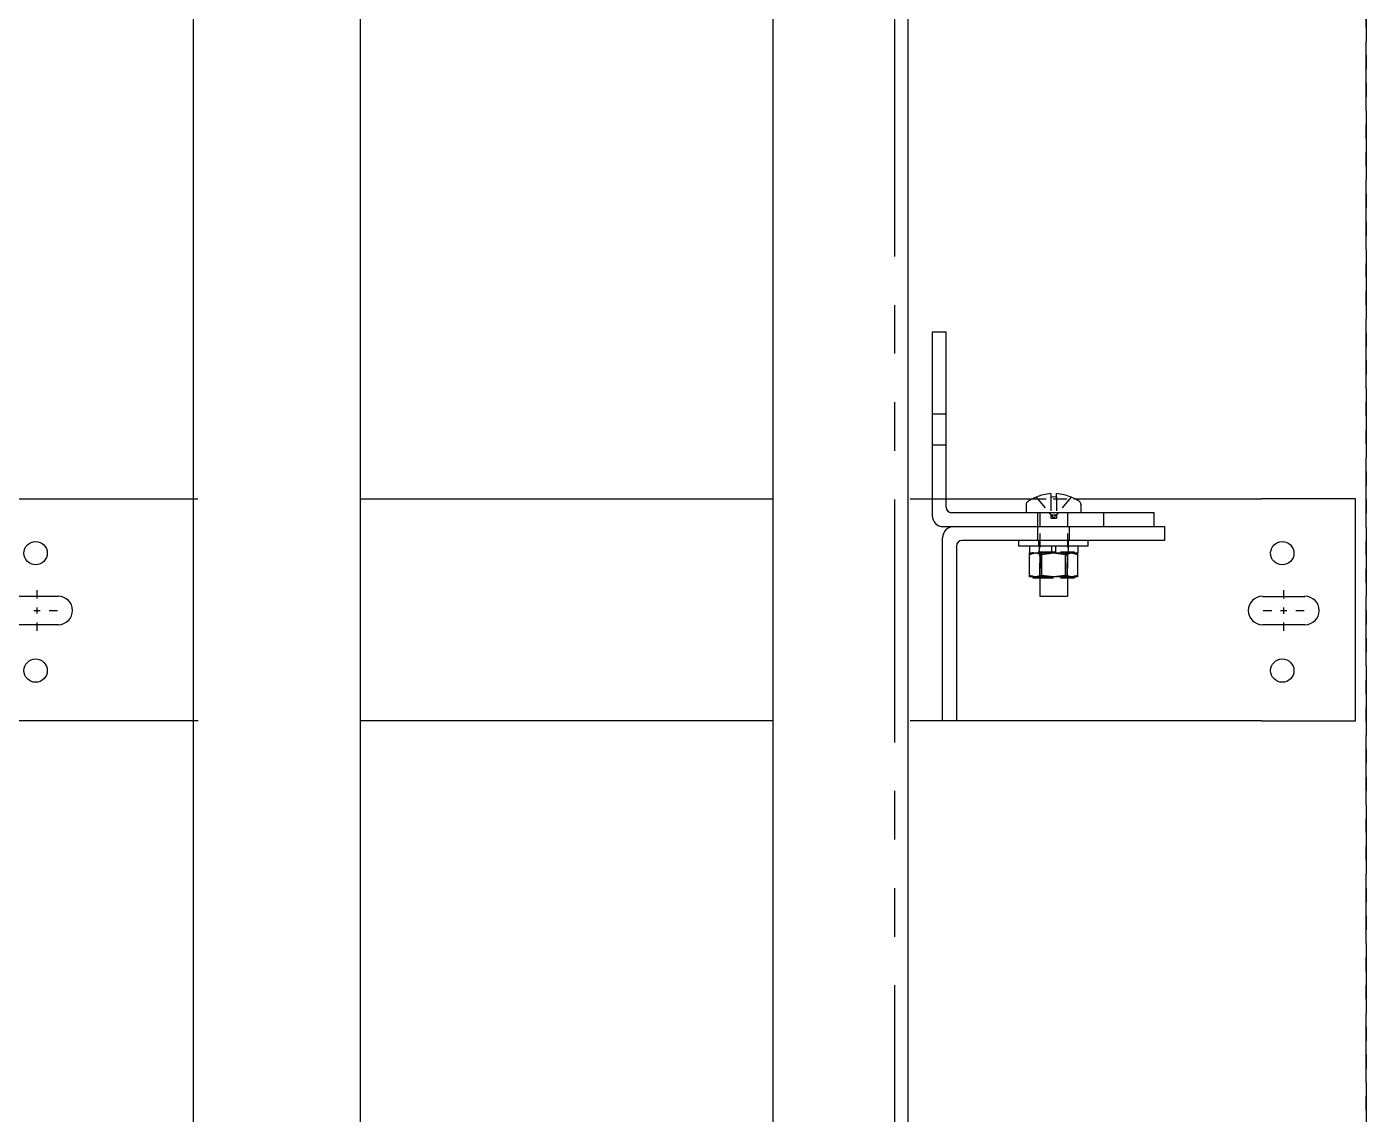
# Model space of a CAD drawing. Header units: inches. Extents: x 93 to 730, y 75 to 542.
# Drawn here: x 643.9 to 668.03, y 324.41 to 344 of the extents above; entities that cross this region are included whole.
import ezdxf

# ---------------------------------------------------------------- set-up
doc = ezdxf.new("R2010")
doc.units = ezdxf.units.IN
doc.header["$MEASUREMENT"] = 0
for name, pattern in [('CENTER', [2, 1.25, -0.25, 0.25, -0.25]), ('HIDDEN', [0.375, 0.25, -0.125]), ('PHANTOM', [2.5, 1.25, -0.25, 0.25, -0.25, 0.25, -0.25])]:
    doc.linetypes.add(name, pattern=pattern)
for name, color, linetype in [('AM_HID', 7, 'HIDDEN'), ('AM_VIS', 7, 'Continuous'), ('CEN', 1, 'CENTER'), ('PHANTOM', 4, 'PHANTOM')]:
    doc.layers.add(name, color=color, linetype=linetype)

# ---------------------------------------------------------------- blocks, each defined once
blk = doc.blocks.new('RAIL_BRKT')
for p, q in [((23.806, 2.01), (22.119, 2.01)), ((22.119, -1.99), (23.806, -1.99))]:
    blk.add_line(p, q)
for points in [[(-0.327, 0.256, 0), (0.44, 0.256, 0)], [(-0.327, 0.256, 0), (0.44, 0.256, 0)], [(-0.327, 0.256, 0), (0.44, 0.256, 0)], [(-0.327, 0.256, 0), (0.44, 0.256, 0)], [(22.131, 0.254, 0), (22.897, 0.254, 0)], [(22.131, 0.254, 0), (22.897, 0.254, 0)], [(22.131, 0.254, 0), (22.897, 0.254, 0)], [(22.131, 0.254, 0), (22.897, 0.254, 0)], [(0.44, -0.256, 0), (-0.327, -0.256, 0)], [(0.44, -0.256, 0), (-0.327, -0.256, 0)], [(0.44, -0.256, 0), (-0.327, -0.256, 0)], [(0.44, -0.256, 0), (-0.327, -0.256, 0)], [(22.897, -0.257, 0), (22.131, -0.257, 0)], [(22.897, -0.257, 0), (22.131, -0.257, 0)], [(22.897, -0.257, 0), (22.131, -0.257, 0)], [(22.897, -0.257, 0), (22.131, -0.257, 0)]]:
    blk.add_polyline3d(points)
for centre in [(0.03, 1.033), (22.488, 1.031), (0.03, -1.083), (22.488, -1.084)]:
    blk.add_circle(centre, 0.21)
for centre, major_axis, start_param, end_param in [((0.44, 0, -2.081), (0.181, 0.181), 3.926991, 7.068583), ((0.44, 0, -2.081), (0.181, 0.181), 3.926991, 7.068583), ((0.44, 0, -2.081), (0.181, 0.181), 3.926991, 7.068583), ((0.44, 0, -2.081), (0.181, 0.181), 3.926991, 7.068583), ((22.131, -0.001, -2.081), (-0.181, 0.181), -0.785398, 2.356194), ((22.131, -0.001, -2.081), (-0.181, 0.181), -0.785398, 2.356194), ((22.131, -0.001, -2.081), (-0.181, 0.181), -0.785398, 2.356194), ((22.131, -0.001, -2.081), (-0.181, 0.181), -0.785398, 2.356194), ((22.897, -0.001, -2.081), (0.181, 0.181), 3.926991, 7.068583), ((22.897, -0.001, -2.081), (0.181, 0.181), 3.926991, 7.068583), ((22.897, -0.001, -2.081), (0.181, 0.181), 3.926991, 7.068583), ((22.897, -0.001, -2.081), (0.181, 0.181), 3.926991, 7.068583)]:
    blk.add_ellipse(centre, major_axis=major_axis, ratio=1, start_param=start_param, end_param=end_param)
at = {"layer": 'AM_HID'}
for p, q in [((16.181, 3.542), (16.431, 3.542)), ((16.431, 2.979), (16.181, 2.979)), ((16.181, 2.01), (16.431, 2.01)), ((17.985, 2.01), (18.752, 2.01)), ((18.055, 2.042), (18.317, 1.723)), ((18.317, 2.042), (18.317, 1.723)), ((18.683, 2.042), (18.421, 1.723)), ((18.421, 2.042), (18.421, 1.723)), ((18.087, 1.51), (18.087, 1.76)), ((18.119, 1.76), (18.119, 0.603)), ((18.317, 1.723), (18.421, 1.723)), ((18.317, 1.723), (18.317, 1.66)), ((18.317, 1.723), (18.369, 1.66)), ((18.421, 1.723), (18.369, 1.66)), ((18.421, 1.723), (18.421, 1.66)), ((18.619, 1.76), (18.619, 0.603)), ((19.275, 1.51), (19.275, 1.76)), ((18.087, 1.26), (18.087, 1.51)), ((18.317, 1.66), (18.369, 1.66)), ((18.369, 1.66), (18.421, 1.66)), ((18.65, 1.51), (18.65, 1.26)), ((18.103, 1.16), (18.103, 1.26)), ((18.634, 1.16), (18.634, 1.26)), ((17.994, 1.035), (17.936, 1.006)), ((17.936, 1.006), (17.936, 1.006)), ((17.994, 1.035), (17.994, 1.051)), ((18.338, 1.051), (17.994, 1.051)), ((18.11, 1.16), (18.11, 1.035)), ((18.119, 0.603), (18.119, 1.051)), ((18.152, 1.006), (18.152, 1.006)), ((18.744, 1.051), (18.4, 1.051)), ((18.585, 1.006), (18.585, 1.006)), ((18.619, 0.603), (18.619, 1.051)), ((18.628, 1.16), (18.628, 1.035)), ((18.744, 1.035), (18.744, 1.051)), ((18.744, 1.035), (18.802, 1.006)), ((17.936, 0.603), (17.936, 0.632)), ((18.119, 0.587), (18.619, 0.587)), ((18.152, 0.632), (18.152, 0.603)), ((18.152, 0.603), (18.152, 0.632)), ((18.585, 0.632), (18.585, 0.603)), ((18.585, 0.603), (18.585, 0.632)), ((18.802, 0.632), (18.802, 0.603))]:
    blk.add_line(p, q, dxfattribs=at)
for points in [[(17.936, 1.006), (18.044, 1.035)], [(18.044, 1.035), (18.152, 1.006)], [(18.152, 1.006), (18.369, 1.035)], [(18.369, 1.035), (18.585, 1.006)], [(18.585, 1.006), (18.693, 1.035)], [(18.693, 1.035), (18.802, 1.006)]]:
    blk.add_lwpolyline(points, dxfattribs=at)
at = {"layer": 'AM_VIS'}
for p, q in [((16.181, 5.01), (16.181, 1.71)), ((16.431, 5.01), (16.181, 5.01)), ((16.431, 1.86), (16.431, 5.01)), ((-12.891, 2.01), (2.953, 2.01)), ((5.888, 2.01), (13.309, 2.01)), ((15.784, 2.01), (16.181, 2.01)), ((16.431, 2.01), (17.985, 2.01)), ((18.054, 2.044), (18.055, 2.042)), ((18.317, 2.105), (18.317, 2.042)), ((18.421, 2.042), (18.421, 2.105)), ((18.683, 2.042), (18.684, 2.044)), ((18.752, 2.01), (22.119, 2.01)), ((23.806, -1.99), (23.806, 2.01)), ((20.181, 1.76), (16.531, 1.76)), ((17.875, 1.911), (17.875, 1.76)), ((18.862, 1.911), (18.862, 1.76)), ((20.181, 1.51), (20.181, 1.76)), ((16.381, 1.51), (16.569, 1.51)), ((16.569, 1.51), (20.369, 1.51)), ((20.369, 1.51), (20.369, 1.26)), ((16.369, -1.99), (16.369, 1.31)), ((20.369, 1.26), (16.719, 1.26)), ((17.744, 1.16), (17.744, 1.26)), ((18.994, 1.16), (18.994, 1.26)), ((16.619, 1.16), (16.619, -1.99)), ((18.369, 1.16), (17.744, 1.16)), ((17.932, 1.16), (17.932, 1.035)), ((17.932, 1.035), (18.338, 1.035)), ((17.936, 0.632), (17.936, 1.035)), ((18.152, 0.632), (18.152, 1.035)), ((18.152, 1.035), (18.152, 0.632)), ((18.338, 1.035), (18.338, 1.16)), ((18.4, 1.051), (18.338, 1.051)), ((18.338, 1.035), (18.369, 1.035)), ((18.994, 1.16), (18.369, 1.16)), ((18.369, 1.035), (18.4, 1.035)), ((18.4, 1.16), (18.4, 1.035)), ((18.4, 1.035), (18.805, 1.035)), ((18.585, 0.632), (18.585, 1.035)), ((18.585, 1.035), (18.585, 0.632)), ((18.802, 1.035), (18.802, 0.632)), ((18.802, 1.006), (18.802, 1.006)), ((18.805, 1.16), (18.805, 1.035)), ((17.936, 0.632), (17.936, 0.632)), ((17.994, 0.603), (17.936, 0.632)), ((17.994, 0.603), (17.936, 0.603)), ((18.044, 0.603), (17.994, 0.603)), ((17.994, 0.603), (17.994, 0.587)), ((17.994, 0.587), (18.044, 0.587)), ((18.369, 0.603), (18.044, 0.603)), ((18.044, 0.587), (18.119, 0.587)), ((18.119, 0.603), (18.119, 0.26)), ((18.152, 0.632), (18.152, 0.632)), ((18.693, 0.603), (18.369, 0.603)), ((18.585, 0.632), (18.585, 0.632)), ((18.619, 0.603), (18.619, 0.26)), ((18.619, 0.587), (18.744, 0.587)), ((18.744, 0.603), (18.693, 0.603)), ((18.744, 0.603), (18.802, 0.632)), ((18.802, 0.603), (18.744, 0.603)), ((18.744, 0.603), (18.744, 0.587)), ((18.802, 0.632), (18.802, 0.632)), ((18.119, 0.26), (18.619, 0.26)), ((2.958, -1.99), (-12.897, -1.99)), ((13.311, -1.99), (5.892, -1.99)), ((16.369, -1.99), (15.783, -1.99)), ((16.619, -1.99), (16.369, -1.99)), ((22.119, -1.99), (16.619, -1.99))]:
    blk.add_line(p, q, dxfattribs=at)
for points in [[(18.044, 0.603), (17.936, 0.632)], [(18.152, 0.632), (18.044, 0.603)], [(18.369, 0.603), (18.152, 0.632)], [(18.585, 0.632), (18.369, 0.603)], [(18.693, 0.603), (18.585, 0.632)], [(18.802, 0.632), (18.693, 0.603)]]:
    blk.add_lwpolyline(points, dxfattribs=at)
for centre, radius, start, end in [((17.93, 1.911), 0.055, 126.0571, 180), ((18.369, 1.308), 0.8, 113.188, 126.0571), ((18.369, 1.308), 0.798, 93.7348, 113.1528), ((18.369, 1.308), 0.798, 66.8472, 86.2652), ((18.369, 1.308), 0.8, 53.9429, 66.812), ((18.807, 1.911), 0.055, 0, 53.9429), ((16.381, 1.71), 0.2, 180, 270), ((16.531, 1.86), 0.1, 180, 270), ((16.569, 1.31), 0.2, 90, 180), ((16.719, 1.16), 0.1, 90, 180)]:
    blk.add_arc(centre, radius, start, end, dxfattribs=at)
blk.add_ellipse((18.369, 1.45), major_axis=(0.768, 0), ratio=0.773149, start_param=1.503066, end_param=1.638527, dxfattribs=at)
at = {"layer": 'CEN', "linetype": 'CENTER'}
for p, q in [((0.056, 0.216), (0.056, 0.368)), ((22.514, 0.214), (22.514, 0.367)), ((0, 0), (0.112, 0)), ((0.056, -0.056), (0.056, 0.056)), ((0.272, 0), (0.424, 0)), ((22.514, -0.058), (22.514, 0.055)), ((0.056, -0.368), (0.056, -0.216)), ((22.146, -0.001), (22.298, -0.001)), ((22.458, -0.001), (22.57, -0.001)), ((22.514, -0.369), (22.514, -0.217)), ((22.73, -0.001), (22.882, -0.001))]:
    blk.add_line(p, q, dxfattribs=at)

msp = doc.modelspace()

# ---------------------------------------------------------------- linework, layer by layer
for points in [[(657.33874, 309.98482), (659.77624, 309.98482), (659.77624, 405.98482), (657.33874, 405.98482)], [(646.90124, 352.04732), (649.90124, 352.04732), (649.90124, 310.04732), (646.90124, 310.04732)]]:
    msp.add_lwpolyline(points, close=True)
at = {"layer": 'PHANTOM', "linetype": 'PHANTOM', "ltscale": 3.5}
msp.add_lwpolyline([(615.52624, 405.48482), (659.52624, 405.48482), (659.52624, 317.48482), (615.52624, 317.48482)], close=True, dxfattribs=at)
at = {"layer": 'PHANTOM', "linetype": 'PHANTOM'}
msp.add_lwpolyline([(668.02624, 397.48482), (668.02624, 397.48482), (668.02624, 317.48482), (668.02624, 317.48482)], close=True, dxfattribs=at)

# ---------------------------------------------------------------- block references
at = {"xscale": 0.9999999999, "yscale": 0.9999999999, "zscale": 0.9999999999}
msp.add_blockref('RAIL_BRKT', (644.02624, 333.48482), dxfattribs=at)

doc.saveas('drawing.dxf')
